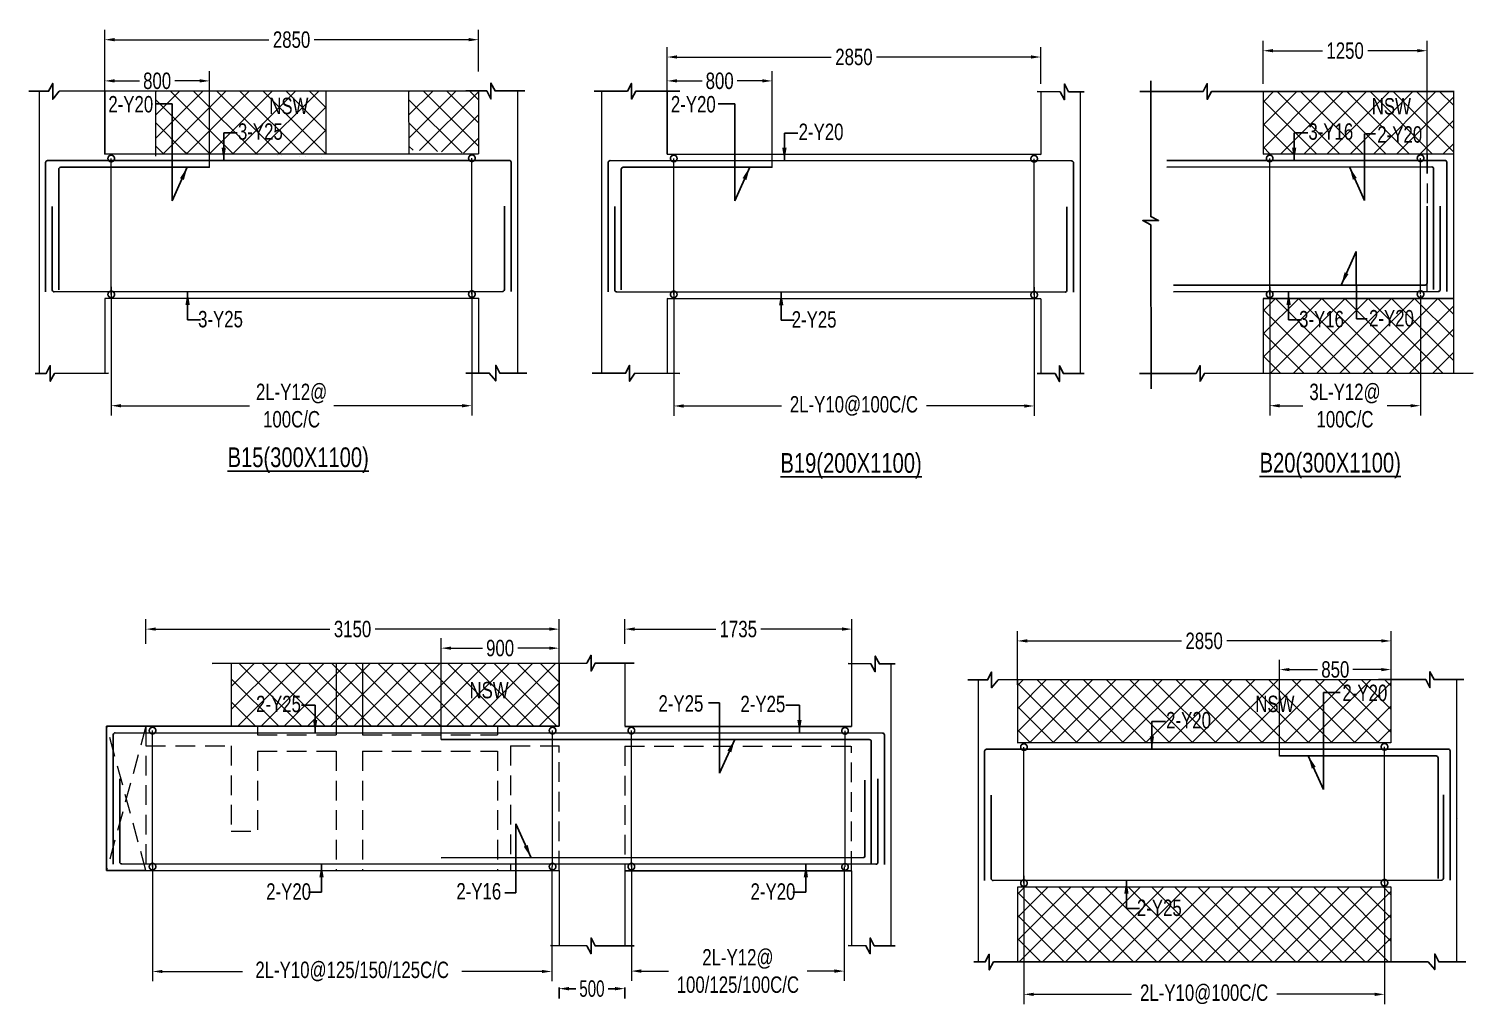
# Model space of a CAD drawing. Header units: millimetres. Extents: x -9667 to 132562, y -132456 to -91255.
# Drawn here: x -2703 to 8309, y -105876 to -98437 of the extents above; entities that cross this region are included whole.
import ezdxf

# ---------------------------------------------------------------- set-up
doc = ezdxf.new("R2010")
doc.units = ezdxf.units.MM
doc.header["$LTSCALE"] = 100
doc.header["$MEASUREMENT"] = 0
doc.linetypes.add('CONTINU', pattern=[0])
doc.linetypes.add('HIDDEN', pattern=[0.375, 0.25, -0.125])
doc.layers.get('Defpoints').update_dxf_attribs({"color": 1, "lineweight": 0})
for name, color, linetype in [('-S-BMNO', 1, 'Continuous'), ('-S-MISC', 8, 'Continuous'), ('-STR-BEAM', 7, 'CONTINU'), ('-STR-REINF', 3, 'Continuous')]:
    doc.layers.add(name, color=color, linetype=linetype)
for name, color, linetype, lineweight in [('-S-STIRRUPS DIM', 6, 'Continuous', 9), ('-S-STIRUP', 11, 'Continuous', 9), ('-S-TEXT', 6, 'Continuous', 0), ('-STR-COLUMN', 5, 'HIDDEN', 13), ('S-COL HATCH', 9, 'Continuous', 0), ('SLAB LINE', 254, 'HIDDEN', 20)]:
    doc.layers.add(name, color=color, linetype=linetype, lineweight=lineweight)
doc.styles.add('BEAM-LS', font='romans.shx', dxfattribs={"width": 0.8})
doc.styles.add('SOBHA', font='swisscl.ttf', dxfattribs={"width": 0.9})
doc.styles.add('sobha.sed', font='swisscl.ttf')
doc.dimstyles.new('S-50', dxfattribs={"dimscale": 50, "dimtxt": 2.5, "dimasz": 2, "dimexe": 0.5, "dimexo": 0.25, "dimgap": 0.25, "dimtad": 0, "dimdec": 0, "dimrnd": 0.0005, "dimzin": 0, "dimdsep": 46, "dimtxsty": 'sobha.sed', "dimblk": 'OBLIQUE', "dimcen": 0.09, "dimclrd": 8, "dimclre": 8, "dimclrt": 6, "dimadec": 0, "dimazin": 0, "dimtfac": 1, "dimtdec": 0, "dimtofl": 0, "dimtmove": 2, "dimatfit": 3, "dimfxl": 0.18, "dimtolj": 1, "dimtzin": 0, "dimlwd": -1, "dimlwe": -1, "dimarcsym": 0})
doc.dimstyles.new('S-DIM50', dxfattribs={"dimscale": 50, "dimtxt": 2.5, "dimasz": 1.5, "dimexe": 1.5, "dimexo": 1, "dimgap": 0.5, "dimtad": 0, "dimdec": 0, "dimzin": 0, "dimdsep": 46, "dimtxsty": 'SOBHA', "dimcen": 0.09, "dimclrd": 256, "dimclre": 256, "dimclrt": 6, "dimadec": 5, "dimazin": 0, "dimtfac": 1, "dimtdec": 0, "dimtofl": 0, "dimtmove": 0, "dimatfit": 3, "dimfxl": 0.18, "dimtolj": 1, "dimtzin": 0, "dimlwd": -1, "dimlwe": -1, "dimarcsym": 0})
doc.dimstyles.new('STIRUP', dxfattribs={"dimscale": 50, "dimtxt": 2.5, "dimasz": 2.2, "dimexe": 0, "dimexo": 0, "dimgap": 0.5, "dimtad": 0, "dimdec": 0, "dimzin": 0, "dimdsep": 46, "dimtxsty": 'BEAM-LS', "dimblk": 'DOTSMALL', "dimcen": 0.09, "dimclrd": 256, "dimclre": 256, "dimclrt": 256, "dimadec": 5, "dimazin": 0, "dimtfac": 1, "dimtdec": 0, "dimtofl": 0, "dimtmove": 0, "dimatfit": 3, "dimldrblk": 'DOTSMALL', "dimfxl": 0, "dimfxlon": 1, "dimtolj": 1, "dimtzin": 0, "dimlwd": -1, "dimlwe": -1, "dimarcsym": 0})

# ---------------------------------------------------------------- blocks, each defined once
blk = doc.blocks.new('_Oblique')
at = {"color": 0, "linetype": 'ByBlock', "lineweight": -2}
blk.add_line((-0.5, -0.5), (0.5, 0.5), dxfattribs=at)
blk = doc.blocks.new('*D56')
at = {"layer": '-S-STIRRUPS DIM', "color": 251, "transparency": 16777216}
for p, q in [((4962, -100406), (4962, -101385)), ((2214, -100449), (2214, -101385)), ((2289, -101310), (3035, -101310)), ((4887, -101310), (4141, -101310))]:
    blk.add_line(p, q, dxfattribs=at)
for points in [[(2289, -101298), (2289, -101323), (2214, -101310)], [(4887, -101298), (4887, -101323), (4962, -101310)]]:
    blk.add_solid(points, dxfattribs=at)
at = {"layer": 'Defpoints', "color": 0, "transparency": 16777216}
for p in [(4962, -100406, 178587), (2214, -100449, 0), (2214, -101310)]:
    blk.add_point(p, dxfattribs=at)
at = {"layer": '-S-STIRRUPS DIM', "color": 6, "transparency": 16777216, "insert": (3588, -101310), "char_height": 125, "attachment_point": 5, "style": 'sobha.sed'}
blk.add_mtext('\\A1;2L-Y10@100C/C', dxfattribs=at)
blk = doc.blocks.new('_DotSmall')
at = {"color": 0, "linetype": 'ByBlock', "const_width": 0.5}
blk.add_lwpolyline([(-0.0625, 0, 1), (0.0625, 0, 1)], format="xyb", close=True, dxfattribs=at)
blk = doc.blocks.new('*D57')
at = {"layer": '-S-STIRUP', "ltscale": 100, "transparency": 16777216}
blk.add_line((4962, -100463), (4962, -99426), dxfattribs=at)
at = {"layer": 'Defpoints', "color": 0, "linetype": 'CONTINU', "ltscale": 100, "transparency": 16777216}
for p in [(4962, -99426), (4962, -99426), (4962, -100463)]:
    blk.add_point(p, dxfattribs=at)
at = {"layer": '-S-STIRUP', "linetype": 'CONTINU', "ltscale": 100, "transparency": 16777216, "xscale": 100, "yscale": 100, "zscale": 100}
for p, rotation in [((4962, -99426), 90), ((4962, -100463), 270)]:
    blk.add_blockref('_DotSmall', p, dxfattribs=dict(at, rotation=rotation))
blk = doc.blocks.new('*D58')
at = {"layer": '-S-STIRUP', "ltscale": 100, "transparency": 16777216}
blk.add_line((2214, -100460), (2214, -99424), dxfattribs=at)
at = {"layer": 'Defpoints', "color": 0, "linetype": 'CONTINU', "ltscale": 100, "transparency": 16777216}
for p in [(2214, -99424), (2214, -99424), (2214, -100460)]:
    blk.add_point(p, dxfattribs=at)
at = {"layer": '-S-STIRUP', "linetype": 'CONTINU', "ltscale": 100, "transparency": 16777216, "xscale": 100, "yscale": 100, "zscale": 100}
for p, rotation in [((2214, -99424), 90), ((2214, -100460), 270)]:
    blk.add_blockref('_DotSmall', p, dxfattribs=dict(at, rotation=rotation))
blk = doc.blocks.new('*D59')
at = {"layer": '-S-STIRRUPS DIM', "color": 251, "transparency": 16777216}
for p, q in [((2164, -98764), (2164, -98576)), ((2239, -98651), (3415, -98651)), ((4937, -98651), (3761, -98651)), ((5012, -98856), (5012, -98576))]:
    blk.add_line(p, q, dxfattribs=at)
for points in [[(2239, -98638), (2239, -98663), (2164, -98651)], [(4937, -98638), (4937, -98663), (5012, -98651)]]:
    blk.add_solid(points, dxfattribs=at)
at = {"layer": 'Defpoints', "color": 0, "transparency": 16777216}
for p in [(2164, -98651), (2164, -98764, 0), (5012, -98856, 0)]:
    blk.add_point(p, dxfattribs=at)
at = {"layer": '-S-STIRRUPS DIM', "color": 6, "transparency": 16777216, "insert": (3588, -98651), "char_height": 125, "attachment_point": 5, "style": 'sobha.sed'}
blk.add_mtext('\\A1;2850', dxfattribs=at)
blk = doc.blocks.new('*D60')
at = {"layer": '-S-STIRRUPS DIM', "color": 251, "transparency": 16777216}
for p, q in [((-2075, -100403), (-2075, -101383)), ((675, -100447), (675, -101383)), ((-2000, -101308), (-1021, -101308)), ((600, -101308), (-379, -101308))]:
    blk.add_line(p, q, dxfattribs=at)
for points in [[(-2000, -101296), (-2000, -101321), (-2075, -101308)], [(600, -101296), (600, -101321), (675, -101308)]]:
    blk.add_solid(points, dxfattribs=at)
at = {"layer": 'Defpoints', "color": 0, "transparency": 16777216}
for p in [(-2075, -100403, 178587), (675, -100447, 0), (675, -101308)]:
    blk.add_point(p, dxfattribs=at)
at = {"layer": '-S-STIRRUPS DIM', "color": 6, "transparency": 16777216, "insert": (-700, -101308), "char_height": 125, "attachment_point": 5, "style": 'sobha.sed'}
blk.add_mtext('\\A1;2L-Y12@\\P100C/C', dxfattribs=at)
blk = doc.blocks.new('*D61')
at = {"layer": '-S-STIRUP', "ltscale": 100, "transparency": 16777216}
blk.add_line((-2075, -100460), (-2075, -99424), dxfattribs=at)
at = {"layer": 'Defpoints', "color": 0, "linetype": 'CONTINU', "ltscale": 100, "transparency": 16777216}
for p in [(-2075, -99424), (-2075, -99424), (-2075, -100460)]:
    blk.add_point(p, dxfattribs=at)
at = {"layer": '-S-STIRUP', "linetype": 'CONTINU', "ltscale": 100, "transparency": 16777216, "xscale": 100, "yscale": 100, "zscale": 100}
for p, rotation in [((-2075, -99424), 90), ((-2075, -100460), 270)]:
    blk.add_blockref('_DotSmall', p, dxfattribs=dict(at, rotation=rotation))
blk = doc.blocks.new('*D62')
at = {"layer": '-S-STIRUP', "ltscale": 100, "transparency": 16777216}
blk.add_line((675, -100458), (675, -99422), dxfattribs=at)
at = {"layer": 'Defpoints', "color": 0, "linetype": 'CONTINU', "ltscale": 100, "transparency": 16777216}
for p in [(675, -99422), (675, -99422), (675, -100458)]:
    blk.add_point(p, dxfattribs=at)
at = {"layer": '-S-STIRUP', "linetype": 'CONTINU', "ltscale": 100, "transparency": 16777216, "xscale": 100, "yscale": 100, "zscale": 100}
for p, rotation in [((675, -99422), 90), ((675, -100458), 270)]:
    blk.add_blockref('_DotSmall', p, dxfattribs=dict(at, rotation=rotation))
blk = doc.blocks.new('*D63')
at = {"layer": '-S-STIRRUPS DIM', "color": 251, "transparency": 16777216}
for p, q in [((-2125, -98854), (-2125, -98444)), ((725, -98762), (725, -98444)), ((-2050, -98519), (-873, -98519)), ((650, -98519), (-527, -98519))]:
    blk.add_line(p, q, dxfattribs=at)
for points in [[(-2050, -98506), (-2050, -98531), (-2125, -98519)], [(650, -98506), (650, -98531), (725, -98519)]]:
    blk.add_solid(points, dxfattribs=at)
at = {"layer": 'Defpoints', "color": 0, "transparency": 16777216}
for p in [(725, -98519), (725, -98762, 0), (-2125, -98854, 0)]:
    blk.add_point(p, dxfattribs=at)
at = {"layer": '-S-STIRRUPS DIM', "color": 6, "transparency": 16777216, "insert": (-700, -98519), "char_height": 125, "attachment_point": 5, "style": 'sobha.sed'}
blk.add_mtext('\\A1;2850', dxfattribs=at)
blk = doc.blocks.new('*D64')
at = {"layer": '-S-STIRRUPS DIM', "color": 251, "transparency": 16777216}
for p, q in [((6758, -100403), (6758, -101383)), ((7907, -100465), (7907, -101383)), ((6833, -101308), (7011, -101308)), ((7832, -101308), (7653, -101308))]:
    blk.add_line(p, q, dxfattribs=at)
for points in [[(6833, -101296), (6833, -101321), (6758, -101308)], [(7832, -101296), (7832, -101321), (7907, -101308)]]:
    blk.add_solid(points, dxfattribs=at)
at = {"layer": 'Defpoints', "color": 0, "transparency": 16777216}
for p in [(6758, -100403, 178587), (7907, -100465, 0), (7907, -101308)]:
    blk.add_point(p, dxfattribs=at)
at = {"layer": '-S-STIRRUPS DIM', "color": 6, "transparency": 16777216, "insert": (7332, -101308), "char_height": 125, "attachment_point": 5, "style": 'sobha.sed'}
blk.add_mtext('\\A1;3L-Y12@\\P100C/C', dxfattribs=at)
blk = doc.blocks.new('*D65')
at = {"layer": '-S-STIRUP', "ltscale": 100, "transparency": 16777216}
blk.add_line((6758, -100460), (6758, -99424), dxfattribs=at)
at = {"layer": 'Defpoints', "color": 0, "linetype": 'CONTINU', "ltscale": 100, "transparency": 16777216}
for p in [(6758, -99424), (6758, -99424), (6758, -100460)]:
    blk.add_point(p, dxfattribs=at)
at = {"layer": '-S-STIRUP', "linetype": 'CONTINU', "ltscale": 100, "transparency": 16777216, "xscale": 100, "yscale": 100, "zscale": 100}
for p, rotation in [((6758, -99424), 90), ((6758, -100460), 270)]:
    blk.add_blockref('_DotSmall', p, dxfattribs=dict(at, rotation=rotation))
blk = doc.blocks.new('*D66')
at = {"layer": '-S-STIRUP', "ltscale": 100, "transparency": 16777216}
blk.add_line((7908, -100458), (7908, -99422), dxfattribs=at)
at = {"layer": 'Defpoints', "color": 0, "linetype": 'CONTINU', "ltscale": 100, "transparency": 16777216}
for p in [(7908, -99422), (7908, -99422), (7908, -100458)]:
    blk.add_point(p, dxfattribs=at)
at = {"layer": '-S-STIRUP', "linetype": 'CONTINU', "ltscale": 100, "transparency": 16777216, "xscale": 100, "yscale": 100, "zscale": 100}
for p, rotation in [((7908, -99422), 90), ((7908, -100458), 270)]:
    blk.add_blockref('_DotSmall', p, dxfattribs=dict(at, rotation=rotation))
blk = doc.blocks.new('*D67')
at = {"layer": '-S-STIRRUPS DIM', "color": 251, "transparency": 16777216}
for p, q in [((6708, -98854), (6708, -98528)), ((7958, -99539), (7958, -98528)), ((6783, -98603), (7161, -98603)), ((7883, -98603), (7505, -98603))]:
    blk.add_line(p, q, dxfattribs=at)
for points in [[(6783, -98590), (6783, -98615), (6708, -98603)], [(7883, -98590), (7883, -98615), (7958, -98603)]]:
    blk.add_solid(points, dxfattribs=at)
at = {"layer": 'Defpoints', "color": 0, "transparency": 16777216}
for p in [(7958, -98603), (6708, -98854, 0), (7958, -99539, 0)]:
    blk.add_point(p, dxfattribs=at)
at = {"layer": '-S-STIRRUPS DIM', "color": 6, "transparency": 16777216, "insert": (7333, -98603), "char_height": 125, "attachment_point": 5, "style": 'sobha.sed'}
blk.add_mtext('\\A1;1250', dxfattribs=at)
blk = doc.blocks.new('*D367')
at = {"layer": '-S-STIRRUPS DIM', "color": 251, "transparency": 16777216}
for p, q in [((-2125, -99391), (-2125, -98758)), ((-1325, -99492), (-1325, -98758)), ((-2050, -98833), (-1859, -98833)), ((-1400, -98833), (-1591, -98833))]:
    blk.add_line(p, q, dxfattribs=at)
for points in [[(-2050, -98820), (-2050, -98845), (-2125, -98833)], [(-1400, -98820), (-1400, -98845), (-1325, -98833)]]:
    blk.add_solid(points, dxfattribs=at)
at = {"layer": 'Defpoints', "color": 0, "transparency": 16777216}
for p in [(-2125, -98833), (-2125, -99391, 0), (-1325, -99492, 0)]:
    blk.add_point(p, dxfattribs=at)
at = {"layer": '-S-STIRRUPS DIM', "color": 6, "transparency": 16777216, "insert": (-1725, -98833), "char_height": 125, "attachment_point": 5, "style": 'sobha.sed'}
blk.add_mtext('\\A1;800', dxfattribs=at)
blk = doc.blocks.new('*D368')
at = {"layer": '-S-STIRRUPS DIM', "color": 251, "transparency": 16777216}
for p, q in [((2164, -99391), (2164, -98758)), ((2964, -99492), (2964, -98758)), ((2239, -98833), (2430, -98833)), ((2889, -98833), (2698, -98833))]:
    blk.add_line(p, q, dxfattribs=at)
for points in [[(2239, -98820), (2239, -98845), (2164, -98833)], [(2889, -98820), (2889, -98845), (2964, -98833)]]:
    blk.add_solid(points, dxfattribs=at)
at = {"layer": 'Defpoints', "color": 0, "transparency": 16777216}
for p in [(2164, -98833), (2164, -99391, 0), (2964, -99492, 0)]:
    blk.add_point(p, dxfattribs=at)
at = {"layer": '-S-STIRRUPS DIM', "color": 6, "transparency": 16777216, "insert": (2564, -98833), "char_height": 125, "attachment_point": 5, "style": 'sobha.sed'}
blk.add_mtext('\\A1;800', dxfattribs=at)
blk = doc.blocks.new('*D595')
at = {"layer": '-S-STIRRUPS DIM', "color": 251, "transparency": 16777216}
for p, q in [((4884, -104890), (4884, -105869)), ((7633, -104933), (7633, -105869)), ((4959, -105794), (5705, -105794)), ((7558, -105794), (6811, -105794))]:
    blk.add_line(p, q, dxfattribs=at)
for points in [[(4959, -105782), (4959, -105807), (4884, -105794)], [(7558, -105782), (7558, -105807), (7633, -105794)]]:
    blk.add_solid(points, dxfattribs=at)
at = {"layer": 'Defpoints', "color": 0, "transparency": 16777216}
for p in [(4884, -104890, 178587), (7633, -104933, 0), (7633, -105794)]:
    blk.add_point(p, dxfattribs=at)
at = {"layer": '-S-STIRRUPS DIM', "color": 6, "transparency": 16777216, "insert": (6258, -105794), "char_height": 125, "attachment_point": 5, "style": 'sobha.sed'}
blk.add_mtext('\\A1;2L-Y10@100C/C', dxfattribs=at)
blk = doc.blocks.new('*D598')
at = {"layer": '-S-STIRRUPS DIM', "color": 251, "transparency": 16777216}
for p, q in [((4834, -103436), (4834, -103026)), ((7683, -103344), (7683, -103026)), ((4909, -103101), (6085, -103101)), ((7608, -103101), (6432, -103101))]:
    blk.add_line(p, q, dxfattribs=at)
for points in [[(4909, -103088), (4909, -103113), (4834, -103101)], [(7608, -103088), (7608, -103113), (7683, -103101)]]:
    blk.add_solid(points, dxfattribs=at)
at = {"layer": 'Defpoints', "color": 0, "transparency": 16777216}
for p in [(7683, -103101), (7683, -103344, 0), (4834, -103436, 0)]:
    blk.add_point(p, dxfattribs=at)
at = {"layer": '-S-STIRRUPS DIM', "color": 6, "transparency": 16777216, "insert": (6258, -103101), "char_height": 125, "attachment_point": 5, "style": 'sobha.sed'}
blk.add_mtext('\\A1;2850', dxfattribs=at)
blk = doc.blocks.new('*D596')
at = {"layer": '-S-STIRUP', "ltscale": 100, "transparency": 16777216}
blk.add_line((4884, -104947), (4884, -103910), dxfattribs=at)
at = {"layer": 'Defpoints', "color": 0, "linetype": 'CONTINU', "ltscale": 100, "transparency": 16777216}
for p in [(4884, -103910), (4884, -103910), (4884, -104947)]:
    blk.add_point(p, dxfattribs=at)
at = {"layer": '-S-STIRUP', "linetype": 'CONTINU', "ltscale": 100, "transparency": 16777216, "xscale": 100, "yscale": 100, "zscale": 100}
for p, rotation in [((4884, -103910), 90), ((4884, -104947), 270)]:
    blk.add_blockref('_DotSmall', p, dxfattribs=dict(at, rotation=rotation))
blk = doc.blocks.new('*D597')
at = {"layer": '-S-STIRUP', "ltscale": 100, "transparency": 16777216}
blk.add_line((7633, -104944), (7633, -103908), dxfattribs=at)
at = {"layer": 'Defpoints', "color": 0, "linetype": 'CONTINU', "ltscale": 100, "transparency": 16777216}
for p in [(7633, -103908), (7633, -103908), (7633, -104944)]:
    blk.add_point(p, dxfattribs=at)
at = {"layer": '-S-STIRUP', "linetype": 'CONTINU', "ltscale": 100, "transparency": 16777216, "xscale": 100, "yscale": 100, "zscale": 100}
for p, rotation in [((7633, -103908), 90), ((7633, -104944), 270)]:
    blk.add_blockref('_DotSmall', p, dxfattribs=dict(at, rotation=rotation))
blk = doc.blocks.new('*D594')
at = {"layer": '-S-STIRRUPS DIM', "color": 251, "transparency": 16777216}
for p, q in [((6833, -103978), (6833, -103244)), ((7683, -103877), (7683, -103244)), ((6908, -103319), (7123, -103319)), ((7608, -103319), (7392, -103319))]:
    blk.add_line(p, q, dxfattribs=at)
for points in [[(6908, -103307), (6908, -103332), (6833, -103319)], [(7608, -103307), (7608, -103332), (7683, -103319)]]:
    blk.add_solid(points, dxfattribs=at)
at = {"layer": 'Defpoints', "color": 0, "transparency": 16777216}
for p in [(7683, -103319), (7683, -103877, 0), (6833, -103978, 0)]:
    blk.add_point(p, dxfattribs=at)
at = {"layer": '-S-STIRRUPS DIM', "color": 6, "transparency": 16777216, "insert": (7258, -103319), "char_height": 125, "attachment_point": 5, "style": 'sobha.sed'}
blk.add_mtext('\\A1;850', dxfattribs=at)
blk = doc.blocks.new('*D680')
at = {"layer": '-S-STIRRUPS DIM', "color": 251, "transparency": 16777216}
for p, q in [((1840, -103124), (1840, -102936)), ((3573, -103274), (3573, -102936)), ((1915, -103011), (2535, -103011)), ((3498, -103011), (2878, -103011))]:
    blk.add_line(p, q, dxfattribs=at)
for points in [[(1915, -102998), (1915, -103023), (1840, -103011)], [(3498, -102998), (3498, -103023), (3573, -103011)]]:
    blk.add_solid(points, dxfattribs=at)
at = {"layer": 'Defpoints', "color": 0, "transparency": 16777216}
for p in [(1840, -103011), (1840, -103124, 0), (3573, -103274, 0)]:
    blk.add_point(p, dxfattribs=at)
at = {"layer": '-S-STIRRUPS DIM', "color": 6, "transparency": 16777216, "insert": (2706, -103011), "char_height": 125, "attachment_point": 5, "style": 'sobha.sed'}
blk.add_mtext('\\A1;1735', dxfattribs=at)
blk = doc.blocks.new('*D684')
at = {"layer": '-S-STIRRUPS DIM', "color": 251, "transparency": 16777216}
for p, q in [((-1760, -104809), (-1760, -105695)), ((1284, -104821), (1284, -105695)), ((-1685, -105620), (-1074, -105620)), ((1209, -105620), (598, -105620))]:
    blk.add_line(p, q, dxfattribs=at)
for points in [[(-1685, -105608), (-1685, -105632), (-1760, -105620)], [(1209, -105608), (1209, -105632), (1284, -105620)]]:
    blk.add_solid(points, dxfattribs=at)
at = {"layer": 'Defpoints', "color": 0, "transparency": 16777216}
for p in [(-1760, -104809, 0), (1284, -104821, 178587), (-1760, -105620)]:
    blk.add_point(p, dxfattribs=at)
at = {"layer": '-S-STIRRUPS DIM', "color": 6, "transparency": 16777216, "insert": (-238, -105620), "char_height": 125, "attachment_point": 5, "style": 'sobha.sed'}
blk.add_mtext('\\A1;2L-Y10@125/150/125C/C', dxfattribs=at)
blk = doc.blocks.new('*D687')
at = {"layer": '-S-STIRRUPS DIM', "color": 251, "transparency": 16777216}
for p, q in [((-1810, -103124), (-1810, -102936)), ((1340, -103418), (1340, -102936)), ((-1735, -103011), (-408, -103011)), ((1265, -103011), (-62, -103011))]:
    blk.add_line(p, q, dxfattribs=at)
for points in [[(-1735, -102998), (-1735, -103023), (-1810, -103011)], [(1265, -102998), (1265, -103023), (1340, -103011)]]:
    blk.add_solid(points, dxfattribs=at)
at = {"layer": 'Defpoints', "color": 0, "transparency": 16777216}
for p in [(-1810, -103011), (-1810, -103124, 0), (1340, -103418, 0)]:
    blk.add_point(p, dxfattribs=at)
at = {"layer": '-S-STIRRUPS DIM', "color": 6, "transparency": 16777216, "insert": (-235, -103011), "char_height": 125, "attachment_point": 5, "style": 'sobha.sed'}
blk.add_mtext('\\A1;3150', dxfattribs=at)
blk = doc.blocks.new('*D683')
at = {"layer": '-S-STIRRUPS DIM', "color": 251, "transparency": 16777216}
for p, q in [((1891, -104809), (1891, -105692)), ((3514, -104823), (3514, -105692)), ((1966, -105617), (2173, -105617)), ((3439, -105617), (3232, -105617))]:
    blk.add_line(p, q, dxfattribs=at)
for points in [[(1966, -105604), (1966, -105630), (1891, -105617)], [(3439, -105604), (3439, -105630), (3514, -105617)]]:
    blk.add_solid(points, dxfattribs=at)
at = {"layer": 'Defpoints', "color": 0, "transparency": 16777216}
for p in [(1891, -104809, 0), (3514, -104823, 178587), (1891, -105617)]:
    blk.add_point(p, dxfattribs=at)
at = {"layer": '-S-STIRRUPS DIM', "color": 6, "transparency": 16777216, "insert": (2703, -105617), "char_height": 125, "attachment_point": 5, "style": 'sobha.sed'}
blk.add_mtext('\\A1;2L-Y12@\\P100/125/100C/C', dxfattribs=at)
blk = doc.blocks.new('*D688')
at = {"layer": '-S-STIRRUPS DIM', "color": 251, "transparency": 16777216}
for p, q in [((440, -103852), (440, -103081)), ((515, -103156), (756, -103156)), ((1265, -103156), (1024, -103156)), ((1340, -103751), (1340, -103081))]:
    blk.add_line(p, q, dxfattribs=at)
for points in [[(515, -103144), (515, -103168), (440, -103156)], [(1265, -103144), (1265, -103168), (1340, -103156)]]:
    blk.add_solid(points, dxfattribs=at)
at = {"layer": 'Defpoints', "color": 0, "transparency": 16777216}
for p in [(440, -103156), (1340, -103751), (440, -103852, 0)]:
    blk.add_point(p, dxfattribs=at)
at = {"layer": '-S-STIRRUPS DIM', "color": 6, "transparency": 16777216, "insert": (890, -103156), "char_height": 125, "attachment_point": 5, "style": 'sobha.sed'}
blk.add_mtext('\\A1;900', dxfattribs=at)
blk = doc.blocks.new('*D685')
at = {"layer": '-S-STIRUP', "ltscale": 100, "transparency": 16777216}
blk.add_line((3520, -104823), (3520, -103786), dxfattribs=at)
at = {"layer": 'Defpoints', "color": 0, "linetype": 'CONTINU', "ltscale": 100, "transparency": 16777216}
for p in [(3520, -103786), (3520, -103786), (3520, -104823)]:
    blk.add_point(p, dxfattribs=at)
at = {"layer": '-S-STIRUP', "linetype": 'CONTINU', "ltscale": 100, "transparency": 16777216, "xscale": 100, "yscale": 100, "zscale": 100}
for p, rotation in [((3520, -103786), 90), ((3520, -104823), 270)]:
    blk.add_blockref('_DotSmall', p, dxfattribs=dict(at, rotation=rotation))
blk = doc.blocks.new('*D686')
at = {"layer": '-S-STIRUP', "ltscale": 100, "transparency": 16777216}
blk.add_line((-1760, -104821), (-1760, -103784), dxfattribs=at)
at = {"layer": 'Defpoints', "color": 0, "linetype": 'CONTINU', "ltscale": 100, "transparency": 16777216}
for p in [(-1760, -103784), (-1760, -103784), (-1760, -104821)]:
    blk.add_point(p, dxfattribs=at)
at = {"layer": '-S-STIRUP', "linetype": 'CONTINU', "ltscale": 100, "transparency": 16777216, "xscale": 100, "yscale": 100, "zscale": 100}
for p, rotation in [((-1760, -103784), 90), ((-1760, -104821), 270)]:
    blk.add_blockref('_DotSmall', p, dxfattribs=dict(at, rotation=rotation))
blk = doc.blocks.new('*D681')
at = {"layer": '-S-STIRUP', "ltscale": 100, "transparency": 16777216}
blk.add_line((1290, -104821), (1290, -103784), dxfattribs=at)
at = {"layer": 'Defpoints', "color": 0, "linetype": 'CONTINU', "ltscale": 100, "transparency": 16777216}
for p in [(1290, -103784), (1290, -103784), (1290, -104821)]:
    blk.add_point(p, dxfattribs=at)
at = {"layer": '-S-STIRUP', "linetype": 'CONTINU', "ltscale": 100, "transparency": 16777216, "xscale": 100, "yscale": 100, "zscale": 100}
for p, rotation in [((1290, -103784), 90), ((1290, -104821), 270)]:
    blk.add_blockref('_DotSmall', p, dxfattribs=dict(at, rotation=rotation))
blk = doc.blocks.new('*D682')
at = {"layer": '-S-STIRUP', "ltscale": 100, "transparency": 16777216}
blk.add_line((1891, -104821), (1891, -103784), dxfattribs=at)
at = {"layer": 'Defpoints', "color": 0, "linetype": 'CONTINU', "ltscale": 100, "transparency": 16777216}
for p in [(1891, -103784), (1891, -103784), (1891, -104821)]:
    blk.add_point(p, dxfattribs=at)
at = {"layer": '-S-STIRUP', "linetype": 'CONTINU', "ltscale": 100, "transparency": 16777216, "xscale": 100, "yscale": 100, "zscale": 100}
for p, rotation in [((1891, -103784), 90), ((1891, -104821), 270)]:
    blk.add_blockref('_DotSmall', p, dxfattribs=dict(at, rotation=rotation))
blk = doc.blocks.new('*D790')
at = {"transparency": 16777216}
for p, q in [((1340, -105742), (1340, -105826)), ((1415, -105751), (1467, -105751)), ((1765, -105751), (1713, -105751)), ((1840, -105742), (1840, -105826))]:
    blk.add_line(p, q, dxfattribs=at)
for points in [[(1415, -105738), (1415, -105764), (1340, -105751)], [(1765, -105738), (1765, -105764), (1840, -105751)]]:
    blk.add_solid(points, dxfattribs=at)
at = {"layer": 'Defpoints', "color": 0, "transparency": 16777216}
for p in [(1340, -105422), (1840, -105422), (1840, -105751)]:
    blk.add_point(p, dxfattribs=at)
at = {"color": 6, "transparency": 16777216, "insert": (1590, -105751), "char_height": 125, "attachment_point": 5, "style": 'SOBHA'}
blk.add_mtext('\\A1;500', dxfattribs=at)

msp = doc.modelspace()

# ---------------------------------------------------------------- hatches: boundary and pattern name
at = {"layer": 'S-COL HATCH'}
h = msp.add_hatch(dxfattribs=at)
h.set_pattern_fill('ANSI37', color=252, scale=1000)
h.set_pattern_definition([(45, (193130.49, 13925.87), (-88.38835, 88.38835), []), (135, (193130.49, 13925.87), (-88.38835, -88.38835), [])])
h.paths.add_polyline_path([(-1734.9, -99389.7), (-434.9, -99389.7), (-435.1, -98910.8), (-1735, -98910.8)])
h.paths.add_polyline_path([(-1729.9, -99359.9), (-436.2, -99420), (-435.8, -99420), (-1729.5, -99359.9)])
h = msp.add_hatch(dxfattribs=at)
h.set_pattern_fill('ANSI37', color=252, scale=1000)
h.set_pattern_definition([(45, (195060.46, 13925.87), (-88.38835, 88.38835), []), (135, (195060.46, 13925.87), (-88.38835, -88.38835), [])])
h.paths.add_polyline_path([(195.1, -99389.7), (725.1, -99389.7), (724.9, -98910.8), (194.9, -98910.8)])
h.paths.add_polyline_path([(200, -99359.9), (725, -99388.6), (195.4, -99389)], flags=16)
h = msp.add_hatch(dxfattribs=at)
h.set_pattern_fill('ANSI37', color=252, scale=1000)
h.set_pattern_definition([(45, (232899.2, 19893.83), (-88.38835, 88.38835), []), (135, (232899.2, 19893.83), (-88.38835, -88.38835), [])])
h.paths.add_polyline_path([(8158, -101059.9), (6708.9, -101059.9), (6708.9, -100490.7), (8158, -100490.7)])
h.paths.add_polyline_path([(8158.2, -99388.9), (6708, -99388.6), (6708, -98911.6), (8158.2, -98911.9)])
h = msp.add_hatch(dxfattribs=at)
h.set_pattern_fill('ANSI37', color=252, scale=1000)
h.set_pattern_definition([(45, (237959.83, 27484.62), (-88.38835, 88.38835), []), (135, (237959.83, 27484.62), (-88.38835, -88.38835), [])])
h.paths.add_polyline_path([(1340, -103272.4), (-1160, -103272.4), (-1160, -103750.9), (1340, -103750.9)])
h = msp.add_hatch(dxfattribs=at)
h.set_pattern_fill('ANSI37', color=252, scale=1000)
h.set_pattern_definition([(45, (200268.99, 9439.76), (-88.38835, 88.38835), []), (135, (200268.99, 9439.76), (-88.38835, -88.38835), [])])
h.paths.add_polyline_path([(4834.1, -103875.8), (7682.6, -103875.8), (7682.4, -103396.9), (4834, -103396.9)])
h.paths.add_polyline_path([(4834.2, -105547.7), (7682.5, -105545.7), (7682.5, -104974.7), (4834.2, -104976.8)])

# ---------------------------------------------------------------- linework, layer by layer
at = {"layer": '-S-MISC', "linetype": 'ByBlock', "ltscale": 1000, "elevation": 0}
for points in [[(-2702.9, -98911.6), (-2552.4, -98911.6), (-2521.5, -98852), (-2521.5, -98972.1), (-2471.6, -98911.6), (629.2, -98909.5)], [(1079.2, -98909.3), (851.3, -98909.3), (820.5, -98849.6), (820.5, -98969.8), (788.6, -98909.5), (629.2, -98909.5)], [(1608.1, -98911.4), (1861, -98911.4), (1891.8, -98851.7), (1891.8, -98971.9), (1923.7, -98911.6), (2259.8, -98911.6)], [(5343.5, -98915.5), (5223.8, -98915.5), (5193, -98855.9), (5193, -98976), (5160.1, -98915.5), (4985.4, -98913.4)], [(5766.8, -98913.4), (6250.5, -98913.4), (6281.4, -98853.8), (6281.4, -98973.9), (6314.2, -98913.4), (8158, -98913.4)], [(5850.8, -98832.4), (5850.8, -99867.1), (5910.5, -99898), (5790.3, -99898), (5850.8, -99930.9), (5852.9, -101180.1)], [(-2656.2, -101061.6), (-2570.5, -101061.6), (-2539.7, -101002), (-2539.7, -101122.1), (-2506.8, -101061.6), (-2096.8, -101059.5)], [(1094.2, -101059.3), (887.4, -101059.3), (856.5, -100999.6), (856.5, -101119.8), (806.7, -101059.3), (629.2, -101059.5)], [(1593.1, -101061.4), (1846.9, -101061.4), (1877.8, -101001.7), (1877.8, -101121.9), (1917.6, -101061.4), (2259.8, -101061.6)], [(5343.5, -101063.7), (5184.8, -101063.7), (5154, -101004.1), (5154, -101124.2), (5121.1, -101063.7), (4985.4, -101061.6)], [(5764.8, -101061.6), (6196.5, -101061.6), (6227.4, -101002), (6227.4, -101122.1), (6260.2, -101061.6), (8308.8, -101059.5)], [(4456.3, -103397.7), (4606.9, -103397.7), (4637.7, -103338.1), (4637.7, -103458.3), (4687.6, -103397.7), (7586.7, -103395.7)], [(8238.4, -103395.4), (8010.6, -103395.4), (7979.7, -103335.7), (7979.7, -103455.9), (7947.8, -103395.7), (7586.7, -103395.7)], [(4503, -105547.7), (4588.7, -105547.7), (4619.6, -105488.1), (4619.6, -105608.3), (4652.4, -105547.7), (7682.5, -105545.7)], [(8253.4, -105545.4), (8046.6, -105545.4), (8015.8, -105485.7), (8015.8, -105605.9), (7965.9, -105545.4), (7586.7, -105545.7)]]:
    msp.add_lwpolyline(points, dxfattribs=at)
at = {"layer": '-S-MISC', "linetype": 'ByBlock', "ltscale": 1000}
for points in [[(1911.2, -103270.8), (1614.5, -103270.8), (1583.6, -103330.5), (1583.6, -103210.3), (1550.8, -103270.8), (-1304.8, -103272.9)], [(3901.2, -103275.7), (3781.5, -103275.7), (3750.6, -103216.1), (3750.6, -103336.2), (3717.8, -103275.7), (3543.1, -103273.6)], [(1911.2, -105423.9), (1614.5, -105423.9), (1583.6, -105364.2), (1583.6, -105484.4), (1550.8, -105423.9), (1274.2, -105421.8)], [(3901.2, -105423.9), (3742.5, -105423.9), (3711.6, -105364.2), (3711.6, -105484.4), (3678.8, -105423.9), (3543.1, -105421.8)]]:
    msp.add_lwpolyline(points, dxfattribs=at)
at = {"layer": '-STR-BEAM'}
for p, q in [((725, -99388.6, 0), (-2125, -99390.7, 0)), ((2164, -99390.7, 0), (5012.3, -99392.8, 0)), ((8158, -99388.6, 0), (6708, -99390.7, 0)), ((725, -100488.6, 0), (-2125, -100490.7, 0)), ((2164, -100490.7, 0), (5012.3, -100492.8, 0)), ((8158, -100490.7, 0), (6708, -100490.7, 0)), ((-1810, -103750.9), (-2110, -103750.9)), ((-2110, -104850.9), (-2110, -103750.9)), ((-1810, -103750.9), (1340, -103750.9)), ((1840, -103753), (3570, -103753, 0)), ((7682.5, -103874.8, 0), (4834.2, -103876.8, 0)), ((-1810, -104850.9), (-2110, -104850.9)), ((-1810, -104850.9), (1340, -104852.2)), ((1840, -104853), (3570, -104853, 0)), ((7682.5, -104974.8, 0), (4834.2, -104976.8, 0))]:
    msp.add_line(p, q, dxfattribs=at)
at = {"layer": '-STR-COLUMN', "linetype": 'Continuous', "ltscale": 10}
for p, q in [((-2625, -98911.6, 0), (-2625, -101061.6, 0)), ((-2125, -98911.6, 0), (-2125, -99390.7, 0)), ((-1735, -99406.2, 0), (-1735, -98911.1, 0)), ((-435, -99389.5, 0), (-435, -98910.3, 0)), ((195.4, -99389, 0), (195, -98909.8, 0)), ((725, -98909.5, 0), (725, -99388.6, 0)), ((1023.4, -98909.3, 0), (1023.4, -101059.3, 0)), ((1663.9, -98911.4, 0), (1663.9, -101061.4, 0)), ((2164, -98911.6, 0), (2164, -99390.7, 0)), ((5012.3, -98913.7, 0), (5012.3, -99392.8, 0)), ((5312.3, -98913.7, 0), (5312.3, -101063.7, 0)), ((6708, -98911.6, 0), (6708, -99390.7, 0)), ((8158, -98909.3, 0), (8159.7, -101059.9, 0)), ((-2125, -100490.7, 0), (-2125, -101061.6, 0)), ((725, -100488.6, 0), (725, -101059.5, 0)), ((2164, -100490.7, 0), (2164, -101061.6, 0)), ((5012.3, -100492.8, 0), (5012.3, -101063.7, 0)), ((6708, -100490.7, 0), (6708, -101061.6, 0)), ((-1160, -103271.8), (-1160, -103750.9)), ((-360, -103271.8), (-360, -103750.9)), ((-160, -103271.8), (-160, -103750.9)), ((1340, -103271.8), (1340, -103750.9)), ((1840, -103271.8), (1840, -103750.9)), ((3570, -103273.9), (3570, -103753)), ((3870, -103273.9), (3870, -105423.9)), ((4534.2, -103397.7, 0), (4534.2, -105547.7, 0)), ((4834.2, -103397.7, 0), (4834.2, -103876.8, 0)), ((7682.5, -103395.7, 0), (7682.5, -103874.8, 0)), ((8182.6, -103395.4, 0), (8182.6, -105545.4, 0)), ((1340, -104850.9), (1340, -105421.8)), ((1840, -104850.9), (1840, -105421.8)), ((3570, -104853), (3570, -105423.9)), ((4834.2, -104976.8, 0), (4834.2, -105547.7, 0)), ((7682.5, -104974.8, 0), (7682.5, -105545.7, 0))]:
    msp.add_line(p, q, dxfattribs=at)
at = {"layer": '-STR-REINF', "ltscale": 10}
for p, q in [((-2575, -99455.7, 0), (-2575, -100441.4, 0)), ((958.4, -99438.4, 0), (-2560, -99440.7, 0)), ((-2475, -99505.7, 0), (-2475, -100425, 0)), ((-1325, -99489.9, 0), (-2460, -99490.7, 0)), ((973.4, -99453.4, 0), (973.4, -100439, 0)), ((1713.9, -99455.5, 0), (1713.9, -100441.1, 0)), ((1728.9, -99440.5, 0), (5247.3, -99442.8, 0)), ((1814, -99505.7, 0), (1814, -100425, 0)), ((2964, -99489.9, 0), (1829, -99490.7, 0)), ((5262.3, -99457.8, 0), (5262.3, -100443.5, 0)), ((8093, -99438.4, 0), (5974, -99440.7, 0)), ((7993, -99488.5, 0), (5974, -99490.7, 0)), ((8008, -99503.5, 0), (8008, -100423.4, 0)), ((8108, -99453.4, 0), (8108, -100439, 0)), ((-2525, -99790.7, 0), (-2525, -100425.7, 0)), ((923.4, -99788.4, 0), (923.4, -100423.4, 0)), ((1763.9, -99790.5, 0), (1763.9, -100425.5, 0)), ((5212.3, -99792.8, 0), (5212.3, -100427.8, 0)), ((7958, -99788.4, 0), (7958, -100373.5, 0)), ((8058, -99788.4, 0), (8058, -100423.4, 0)), ((8165.2, -99968.4, 0), (8164.7, -99968.4, 0)), ((6023.9, -100390.7, 0), (7943, -100388.5, 0)), ((-2510, -100440.7, 0), (908.4, -100438.4, 0)), ((5197.3, -100442.8, 0), (1778.9, -100440.5, 0)), ((6024, -100440.7, 0), (8043, -100438.4, 0)), ((-2060, -103815.7), (-2060, -104801.3)), ((-2045, -103800.7, 0), (3805, -103803)), ((3820, -103818), (3820, -104803.7)), ((440, -103851.7, 0), (3705, -103853, 0)), ((3720, -103868, 0), (3720, -104803.7)), ((4584.2, -103941.8, 0), (4584.2, -104927.5, 0)), ((8117.6, -103924.5, 0), (4599.2, -103926.8, 0)), ((8132.6, -103939.5, 0), (8132.6, -104925.2, 0)), ((6832.5, -103976, 0), (8026.5, -103976.8, 0)), ((8041.5, -103991.8, 0), (8041.5, -104911.1, 0)), ((-2010, -104150.7), (-2010, -104785.7)), ((3672, -104737.1, 0), (3672, -104162, 0)), ((3770, -104153), (3770, -104788)), ((4634.2, -104276.8, 0), (4634.2, -104911.8, 0)), ((8082.6, -104274.5, 0), (8082.6, -104909.5, 0)), ((8189.8, -104454.5, 0), (8189.3, -104454.5, 0)), ((3755, -104803), (-1995, -104800.7, 0)), ((440, -104752.9, 0), (3657, -104752.1, 0)), ((4649.2, -104926.8, 0), (8067.6, -104924.5, 0))]:
    msp.add_line(p, q, dxfattribs=at)
for centre, start, end in [((-2560, -99455.7, 0), 90, 180), ((-2460, -99505.7, 0), 90.04078, 180), ((958.4, -99453.4, 0), 0, 90), ((1728.9, -99455.5, 0), 90, 180), ((1829, -99505.7, 0), 90.04078, 180), ((5247.3, -99457.8, 0), 0, 90), ((8093, -99453.4, 0), 0, 90), ((-2510, -100425.7, 0), 180, 270), ((908.4, -100423.4, 0), 270, 0), ((1778.9, -100425.5, 0), 180, 270), ((8043, -100423.4, 0), 270, 0), ((5197.3, -100427.8, 0), 270, 0), ((-2045, -103815.7), 90, 180), ((3805, -103818), 0, 90), ((3705, -103868, 0), 0, 89.97716), ((4599.2, -103941.8, 0), 90, 180), ((8117.6, -103939.5, 0), 0, 90), ((8026.5, -103991.8, 0), 0, 89.95922), ((-1995, -104785.7), 180, 270), ((3657, -104737.1, 0), 270.01378, 0), ((3755, -104788), 270, 0), ((4649.2, -104911.8, 0), 180, 270), ((8067.6, -104909.5, 0), 270, 0)]:
    msp.add_arc(centre, 15, start, end, dxfattribs=at)
at = {"layer": '-STR-REINF', "ltscale": 10, "extrusion": (-3.25319e-10, -2.22016e-09, 1)}
msp.add_arc((7993, -99503.5, 0), 15, 0, 90.06305, dxfattribs=at)
at = {"layer": '-STR-REINF', "ltscale": 10, "extrusion": (-6.27657e-10, 2.01404e-09, 1)}
msp.add_arc((7943, -100373.5, 0), 15, 270.06617, 0, dxfattribs=at)
at = {"layer": 'SLAB LINE', "color": 8, "linetype": 'HIDDEN', "ltscale": 6}
for p, q in [((7957.8, -99388.9, 0), (7957.1, -100488.6, 0)), ((-1810.4, -104850.9), (-2110, -103750.9)), ((-1810, -103750.9), (-2110, -104850.9)), ((-1810.4, -103750.9), (-1810.4, -104850.9)), ((-960, -103750.9), (-960, -103815.9)), ((-960, -103815.9), (-360, -103815.9)), ((-360, -103750.9), (-360, -103815.9)), ((-160, -103750.9), (-160, -103815.9)), ((-160, -103815.9), (870, -103815.9)), ((870, -103750.9), (870, -103815.9)), ((-1810, -103900.9), (-1160, -103900.9)), ((-1160, -103900.9), (-1160, -104550.9)), ((-960, -103940.9), (-360, -103940.9)), ((-960, -103940.9), (-960, -104550.9)), ((-360, -103940.9), (-360, -104851.5)), ((-160, -103940.9), (-160, -104851.6)), ((-160, -103940.9), (870, -103940.9)), ((870, -103940.9), (870, -104852)), ((970, -103900.9), (1340, -103900.9)), ((970, -103900.9), (970, -104852)), ((1340, -104850.9), (1340.4, -103900.9)), ((1840, -103903), (3570, -103903, 0)), ((1840, -103903), (1840, -104853)), ((3570, -104853), (3570, -103903, 0)), ((-1160, -104550.9), (-960, -104550.9))]:
    msp.add_line(p, q, dxfattribs=at)

# ---------------------------------------------------------------- texts
at = {"layer": '-S-BMNO', "color": 4, "linetype": 'Continuous', "style": 'sobha.sed'}
for s, p in [('%%UB15(300X1100)', (-1188, -101776, 0)), ('%%UB19(200X1100)', (3027.5, -101819.4, 0)), ('%%UB20(300X1100)', (6680.9, -101817.3, 0))]:
    msp.add_text(s, height=150, dxfattribs=at).set_placement(p)
at = {"layer": '-S-TEXT', "color": 6, "style": 'sobha.sed'}
for p in [(-870.5, -99086.1, 0), (7535.9, -99088.8, 0), (656.4, -103538.1, 0), (6647.7, -103643.2, 0)]:
    msp.add_text('NSW', height=125, dxfattribs=at).set_placement(p)
at = {"layer": '-S-TEXT', "color": 6, "char_height": 125, "style": 'sobha.sed'}
for s, insert, attachment_point in [('\\A1;2-Y20', (-2097, -98948.1, 0), 1), ('\\A1;2-Y20', (2192, -98948.1, 0), 1), ('\\A1;3-Y25', (-1108.9, -99156.4, 0), 1), ('\\A1;2-Y20', (3166.2, -99158.5, 0), 1), ('\\A1;3-Y16', (7052.9, -99156.4, 0), 1), ('\\A1;2-Y20', (7920.2, -99178.5, 0), 3), ('\\A1;3-Y25', (-1412.7, -100586, 0), 1), ('\\A1;2-Y25', (3113.3, -100588.1, 0), 1), ('\\A1;3-Y16', (6982, -100586, 0), 1), ('\\A1;2-Y20', (7857.2, -100705.7, 0), 9), ('\\A1;2-Y20', (7654.5, -103434.2, 0), 3), ('\\A1;2-Y25', (2097.8, -103514.6, 0), 1), ('\\A1;2-Y20', (5968.3, -103642.5, 0), 1), ('\\A1;2-Y20', (-551.7, -104948.3, 0), 3), ('\\A1;2-Y16', (556.6, -104946.4, 0), 1), ('\\A1;2-Y20', (3141.3, -104948.3, 0), 3), ('\\A1;2-Y25', (5745.5, -105072.1, 0), 1)]:
    msp.add_mtext(s, dxfattribs=dict(at, insert=insert, attachment_point=attachment_point))
at = {"layer": '-S-TEXT', "color": 6, "char_height": 125, "width": 362.913, "attachment_point": 3, "style": 'sobha.sed'}
for insert in [(-628.8, -103518.7, 0), (3064.2, -103518.7, 0)]:
    msp.add_mtext('\\A1;2-Y25', dxfattribs=dict(at, insert=insert))

# ---------------------------------------------------------------- dimensions: what is measured, and where the dimension line sits
at = {"layer": '-S-STIRRUPS DIM'}
for base, p1, p2, picture, middle in [((725, -98518.6, 0), (-2125, -98853.7, 0), (725, -98762.1, 0), '*D63', (-700, -98518.6, 0)), ((7957.8, -98602.8, 0), (6708, -98853.7, 0), (7957.8, -99538.6, 0), '*D67', (7332.9, -98602.8, 0))]:
    dim = msp.add_linear_dim(base=base, p1=p1, p2=p2, dimstyle='S-DIM50', override={"dimscale": 1, "dimtxt": 125, "dimasz": 75, "dimexe": 75, "dimexo": 0, "dimgap": 25, "dimrnd": 5, "dimtxsty": 'sobha.sed', "dimsah": 1, "dimcen": 4.5, "dimclrd": 251, "dimclre": 251, "dimfxl": 75}, dxfattribs=at)
    dim.commit()
    dim.dimension.update_dxf_attribs({"geometry": picture, "text_midpoint": middle})
for base, p1, p2, angle, picture, middle in [((2164, -98650.7, 0), (5012.3, -98855.8, 0), (2164, -98764.2, 0), 180, '*D59', (3588.2, -98650.7, 0)), ((-2125, -98832.9, 0), (-1325, -99491.6, 0), (-2125, -99390.7, 0), 180, '*D367', (-1725, -98832.9, 0)), ((2164, -98832.9, 0), (2964, -99491.6, 0), (2164, -99390.7, 0), 180, '*D368', (2564, -98832.9, 0)), ((-1810, -103010.9, 0), (1340, -103418.4), (-1810, -103124.4), 180, '*D687', (-235, -103010.9, 0)), ((1840, -103010.9, 0), (3572.9, -103274), (1840, -103124.4), 180, '*D680', (2706.4, -103010.9, 0)), ((7682.5, -103100.7, 0), (4834.2, -103435.8, 0), (7682.5, -103344.2, 0), 0, '*D598', (6258.4, -103100.7, 0)), ((440, -103156), (1340, -103750.9), (440, -103851.7, 0), 180, '*D688', (890, -103156)), ((7682.5, -103319, 0), (6832.5, -103977.7, 0), (7682.5, -103876.8, 0), 0, '*D594', (7257.5, -103319, 0))]:
    dim = msp.add_linear_dim(base=base, p1=p1, p2=p2, angle=angle, dimstyle='S-DIM50', override={"dimscale": 1, "dimtxt": 125, "dimasz": 75, "dimexe": 75, "dimexo": 0, "dimgap": 25, "dimrnd": 5, "dimtxsty": 'sobha.sed', "dimsah": 1, "dimcen": 4.5, "dimclrd": 251, "dimclre": 251, "dimfxl": 75}, dxfattribs=at)
    dim.commit()
    dim.dimension.update_dxf_attribs({"geometry": picture, "text_midpoint": middle})
for base, p1, p2, text, picture, middle in [((675, -101308.1, 0), (-2075.2, -100403.5, 178586.6), (675, -100446.6, 0), '2L-Y12@\\P100C/C', '*D60', (-700.1, -101308.1, 0)), ((7906.6, -101308.1, 0), (6757.8, -100403.5, 178586.6), (7906.6, -100464.5, 0), '3L-Y12@\\P100C/C', '*D64', (7332.2, -101308.1, 0))]:
    dim = msp.add_linear_dim(base=base, p1=p1, p2=p2, text=text, dimstyle='S-DIM50', override={"dimscale": 1, "dimtxt": 125, "dimasz": 75, "dimexe": 75, "dimexo": 0, "dimgap": 25, "dimtxsty": 'sobha.sed', "dimsah": 1, "dimcen": 4.5, "dimclrd": 251, "dimclre": 251, "dimfxl": 75}, dxfattribs=at)
    dim.commit()
    dim.dimension.update_dxf_attribs({"geometry": picture, "text_midpoint": middle})
for base, p1, p2, angle, text, picture, middle in [((2214, -101310.2, 0), (4962.5, -100405.6, 178586.6), (2214, -100448.7, 0), 180, '2L-Y10@100C/C', '*D56', (3588.2, -101310.2, 0)), ((-1760, -105620, 0), (1283.9, -104820.8, 178586.6), (-1760, -104808.9), 180, '2L-Y10@125/150/125C/C', '*D684', (-238, -105620, 0)), ((1891.4, -105617, 0), (3513.9, -104822.7, 178586.6), (1891.4, -104808.9), 180, '2L-Y12@\\P100/125/100C/C', '*D683', (2702.6, -105617, 0)), ((7632.5, -105794.2, 0), (4884, -104889.6, 178586.6), (7632.5, -104932.8, 0), 0, '2L-Y10@100C/C', '*D595', (6258.3, -105794.2, 0))]:
    dim = msp.add_linear_dim(base=base, p1=p1, p2=p2, angle=angle, text=text, dimstyle='S-DIM50', override={"dimscale": 1, "dimtxt": 125, "dimasz": 75, "dimexe": 75, "dimexo": 0, "dimgap": 25, "dimtxsty": 'sobha.sed', "dimsah": 1, "dimcen": 4.5, "dimclrd": 251, "dimclre": 251, "dimfxl": 75}, dxfattribs=at)
    dim.commit()
    dim.dimension.update_dxf_attribs({"geometry": picture, "text_midpoint": middle})
at = {"layer": '-S-STIRUP', "linetype": 'CONTINU', "ltscale": 100}
for base, p1, p2, picture, middle in [((-2075.2, -99423.7, 178586.6), (-2075.2, -100460.4, 178586.6), (-2075.2, -99423.7, 178586.6), '*D61', (-2075.2, -99942.1, 178586.6)), ((675, -99421.6, 0), (675, -100458.4, 0), (675, -99421.6, 0), '*D62', (675, -99940, 0)), ((2214, -99423.7, 0), (2214, -100460.4, 0), (2214, -99423.7, 0), '*D58', (2214, -99942.1, 0)), ((4962.5, -99425.8, 178586.6), (4962.5, -100462.5, 178586.6), (4962.5, -99425.8, 178586.6), '*D57', (4962.5, -99944.2, 178586.6)), ((6757.8, -99423.7, 178586.6), (6757.8, -100460.4, 178586.6), (6757.8, -99423.7, 178586.6), '*D65', (6757.8, -99942.1, 178586.6)), ((7907.7, -99421.6, 0), (7907.7, -100458.4, 0), (7907.7, -99421.6, 0), '*D66', (7907.7, -99940, 0)), ((-1760, -103783.9), (-1760, -104820.6), (-1760, -103783.9), '*D686', (-1760, -104302.3)), ((1290.2, -103783.9, 178586.6), (1290.2, -104820.6, 178586.6), (1290.2, -103783.9, 178586.6), '*D681', (1290.2, -104302.3, 178586.6)), ((1891.4, -103783.9), (1891.4, -104820.6), (1891.4, -103783.9), '*D682', (1891.4, -104302.3)), ((3520.1, -103786, 178586.6), (3520.1, -104822.7, 178586.6), (3520.1, -103786, 178586.6), '*D685', (3520.1, -104304.4, 178586.6)), ((4884, -103909.8, 178586.6), (4884, -104946.6, 178586.6), (4884, -103909.8, 178586.6), '*D596', (4884, -104428.2, 178586.6)), ((7632.5, -103907.8, 0), (7632.5, -104944.5, 0), (7632.5, -103907.8, 0), '*D597', (7632.5, -104426.1, 0))]:
    dim = msp.add_linear_dim(base=base, p1=p1, p2=p2, angle=90, text=' ', dimstyle='STIRUP', override={"dimasz": 2}, dxfattribs=at)
    dim.commit()
    dim.dimension.update_dxf_attribs({"geometry": picture, "text_midpoint": middle})
at = {"color": 1}
dim = msp.add_linear_dim(base=(1840, -105751), p1=(1340, -105421.8), p2=(1840, -105421.8), dimstyle='S-DIM50', override={"dimfxlon": 1, "dimarcsym": 2}, dxfattribs=at)
dim.commit()
dim.dimension.update_dxf_attribs({"geometry": '*D790', "text_midpoint": (1590, -105751)})

# ---------------------------------------------------------------- leaders
at = {"layer": '-S-MISC'}
for points in [[(-1494.9, -99489.8, 0), (-1610.3, -99746.7, 0), (-1610.3, -99006.8, 0), (-1736.8, -99006.8, 0)], [(2794.1, -99489.8, 0), (2678.7, -99746.7, 0), (2678.7, -99006.8, 0), (2552.2, -99006.8, 0)], [(7365.9, -99488.3, 0), (7481.4, -99745.3, 0), (7481.5, -99237.2, 0), (7564.9, -99237.2, 0)], [(7302.9, -100389.1, 0), (7418.4, -100132.1, 0), (7418.5, -100646.9, 0), (7501.9, -100646.9, 0)], [(7052.4, -103975.9, 0), (7167.9, -104232.9, 0), (7167.9, -103493, 0), (7294.3, -103493, 0)], [(2679, -103852.3, 0), (2563.5, -104109.2, 0), (2563.5, -103573.3, 0), (2478.1, -103573.3, 0)], [(1126, -104752.7, 0), (1010.5, -104495.7, 0), (1010.5, -105020.1, 0), (927.1, -105020.1, 0)]]:
    msp.add_leader(points, dimstyle='S-50', dxfattribs=at)
at = {"layer": '-S-MISC', "annotation_type": 0, "has_hookline": 1, "hookline_direction": 1}
for points, text_width in [([(-1217.3, -99440.7, 0), (-1217.3, -99227.9, 0), (-1113.9, -99227.9, 0)], 353.5), ([(3057.7, -99442.8, 0), (3057.7, -99230, 0), (3161.2, -99230, 0)], 353.5), ([(6944.4, -99440.7, 0), (6944.4, -99227.9, 0), (7047.9, -99227.9, 0)], 353.8), ([(-1492.8, -100440.7, 0), (-1492.8, -100653.5, 0), (-1393.7, -100653.5, 0)], 353.5), ([(3033.3, -100442.8, 0), (3033.3, -100655.6, 0), (3132.3, -100655.6, 0)], 353.2), ([(6902, -100440.7, 0), (6902, -100653.5, 0), (7001, -100653.5, 0)], 353.8), ([(5859.9, -103926.8, 0), (5859.9, -103714.1, 0), (5963.3, -103714.1, 0)], 353.5), ([(5665.4, -104926.8, 0), (5665.4, -105139.6, 0), (5764.5, -105139.6, 0)], 353.2)]:
    msp.add_leader(points, dimstyle='S-50', dxfattribs=dict(at, text_width=text_width))
at = {"layer": '-S-MISC', "annotation_type": 0, "has_hookline": 1, "hookline_direction": 1, "horizontal_direction": (-1, 0, 0)}
for points, text_width in [([(-520.4, -103803, 0), (-520.4, -103590.2, 0), (-623.8, -103590.2, 0)], 353.2), ([(3172.6, -103803, 0), (3172.6, -103590.2, 0), (3069.2, -103590.2, 0)], 353.2), ([(-471.6, -104803, 0), (-471.6, -105015.8, 0), (-570.7, -105015.8, 0)], 353.5), ([(3221.4, -104803, 0), (3221.4, -105015.8, 0), (3122.3, -105015.8, 0)], 353.5)]:
    msp.add_leader(points, dimstyle='S-50', dxfattribs=dict(at, text_width=text_width))

doc.saveas('drawing.dxf')
